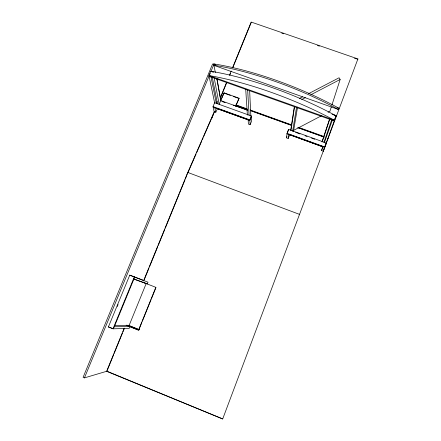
<?xml version="1.0" encoding="UTF-8"?>
<svg xmlns="http://www.w3.org/2000/svg" width="441" height="441" viewBox="0 0 441 441"><rect width="100%" height="100%" fill="white"/><g stroke="black" fill="none" stroke-linecap="round" stroke-linejoin="round"><path stroke-width="0.66" d="M221.343 99.219L224.072 92.842L239.099 98.227L235.869 105.862M289.638 134.852L288.188 138.452L286.474 137.829L287.085 133.336L288.607 129.4L326.268 142.972L324.604 147.437L287.014 133.855L288.607 129.4M288.188 138.452L288.767 134.488M290.784 129.847L294.307 106.75M290.862 130.801L294.555 106.766M292.615 131.429L296.528 107.466M293.441 131.578L297.537 107.157M331.351 106.799L329.885 111.353L328.065 112.306M331.979 104.848L340.143 79.485L339.112 77.748L308.645 93.641M321.985 141.914L329.526 119.235M322.151 141.93L329.752 119.153M323.881 142.553L331.626 120.029M326.015 143.871L323.275 151.147L321.539 150.519L322.829 146.798M299.511 214.37L187.783 172.442L143.474 281.011M324.344 142.763L332.277 120.261M299.45 214.519L299.577 214.172M323.275 151.147L324.774 146.947L287.085 133.336M324.648 147.498L336.119 115.674L332.045 114.225M327.845 139.009L328.016 138.546M357.739 59.392L357.905 58.929L251.177 22.05L232.501 67.875M336.119 115.674L334.173 120.889L209.117 76.299M338.909 108.254A127.785 36.283 21.3 0 0 213.764 63.912L213.262 65.136L338.434 109.511L338.909 108.254L336.963 107.565M124.246 328.132L106.628 371.3L222.699 418.95L357.905 58.929M321.539 150.519L322.917 146.875M248.14 119.814L248.404 124.048L250.097 124.665L249.838 119.886L251.392 115.983L214.607 102.725L213.031 106.59L214.139 111.65L215.814 112.257L217.413 108.756M251.414 116.545L249.871 120.437L213.157 107.174M155.827 287.345L138.513 330.166L126.159 325.204M141.837 322.503L138.739 330.16L126.38 325.193M142.355 321.23L151.125 299.538M151.638 298.265L155.767 288.056M233.372 105.129L247.489 110.052M286.474 137.829L286.959 136.633M107.174 370.578L113.64 354.74M114.158 353.473L122.433 333.192M122.951 331.93L124.241 328.76M144.218 279.809L148.898 268.332M149.416 267.059L157.74 246.662M158.264 245.383L164.763 229.447M165.287 228.173L179.333 193.753M179.851 192.474L185.055 179.724M185.578 178.451L187.783 172.442L214.365 111.485M211.647 118.618L212.424 116.705M212.948 115.432L213.725 113.524M220.307 97.786L226.531 82.511M229.645 74.876L231.2 71.056M220.897 96.91L226.85 82.296M229.7 75.306L230.478 73.399M232.804 67.682L251.194 22.563M220.754 100.509L219.183 104.374L214.227 78.123M222.699 418.95L106.92 371.212M114.307 326.742L129.908 326.61L129.163 328.44L113.006 328.799L108.398 326.941L129.748 275.14L143.904 280.575M117.3 306.484L118.089 304.582M113.006 328.799L134.312 276.931L147.983 282.179L147.255 283.965L133.882 279.081M213.857 64.436L212.584 63.984L83.095 377.325L84.446 377.882L210.186 73.338M210.969 71.431L213.598 65.07M216.322 103.343L217.121 101.458M250.097 124.665L251.624 121.115L251.392 115.983M196.069 154.036L187.866 172.861L187.789 172.453M196.614 152.779L201.813 140.855M202.358 139.599L203.18 137.719M203.725 136.462L214.662 111.358M235.621 106.193L239.099 98.227M220.803 100.151L224.072 92.842M293.48 130.437L321.39 115.801M299.505 98.409L302.554 96.822M301.738 99.528L305.398 97.615M310.883 94.754L340.143 79.485M84.446 377.882L106.992 371.19M108.398 326.941L113.469 328.788L134.703 277.086L129.748 275.14M114.351 325.684L129.031 325.662L146.197 283.513L133.766 278.966M281.727 33.119L283.673 33.792M317.459 45.467L319.405 46.145M354.492 58.267L356.438 58.94M213.764 63.912L215.71 64.601M213.356 72.015L210.798 71.1L208.957 75.549L214.701 103.166M213.317 72.175L210.732 71.255A128 35.059 21.3 0 1 336.064 115.829L334.124 115.14M224.067 93.134L230.323 95.377M233.449 96.496L237.831 98.067M235.918 104.859L246.894 108.806M250.119 109.969L291.418 124.82M298.518 127.372L323.688 136.423M236.062 105.278L247.076 109.241M250.317 110.404L291.793 125.321M298.276 127.653L324.196 136.98M235.703 105.344L247.324 109.528M250.554 110.685L291.865 125.547M297.675 127.636L324.141 137.157M220.494 100.498L247.434 110.189M221.878 101.48L225.097 102.637M295.558 132.339L300.023 133.954M305.128 135.789L307.046 136.484M311.511 138.094L314.703 139.246M213.031 106.59L249.838 119.886M216.972 108.337L248.057 119.566M322.818 146.572L290.244 134.803L322.735 146.809M217.033 108.618L248.724 120.068M144.797 283.001L156.026 287.416M128.265 325.26L138.965 329.554M127.868 325.199L139.373 329.818M214.872 107.791L215.814 112.257M211.03 76.982L216.277 103.111M212.308 77.44L217.468 103.756M213.979 65.114L215.324 72.55M217.005 79.027L220.875 100.719M216.823 78.498L220.814 100.857M245.725 89.352L247.384 115.09M247.666 90.047L249.088 115.261M249.628 90.466L250.868 116.226M213.262 65.136A127.818 36.079 21.3 0 1 338.434 109.511M334.399 120.261L208.957 75.549A128.127 34.343 21.3 0 1 334.399 120.261"/></g></svg>
